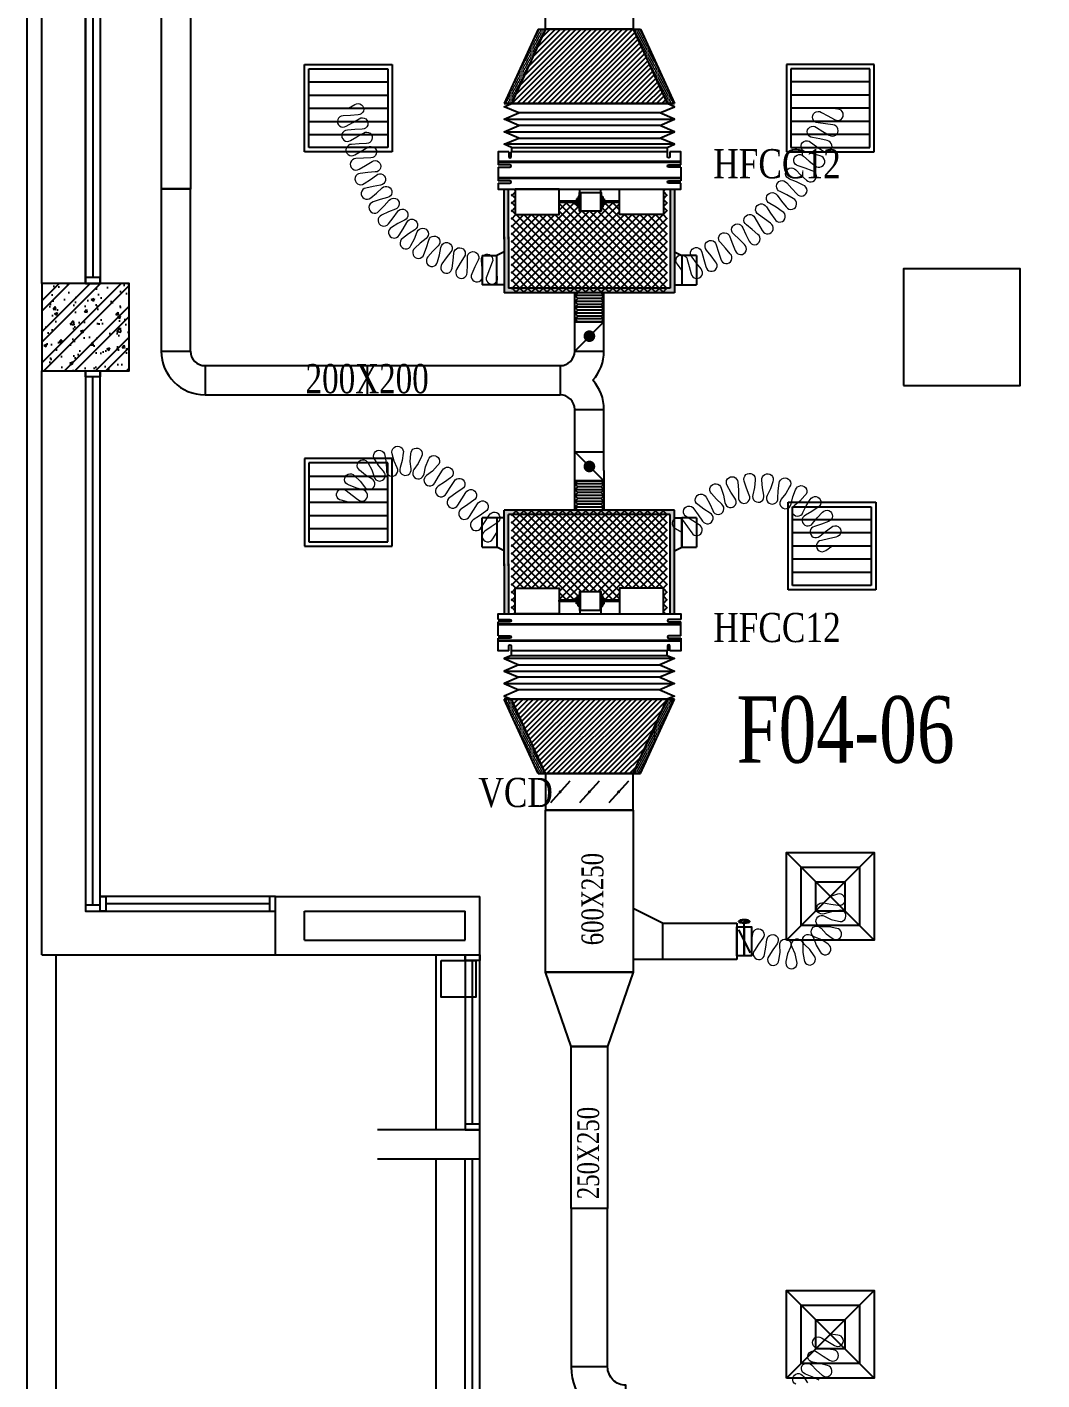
# Model space of a CAD drawing. Header units: metres. Extents: x 352651 to 1421851, y -87441 to -24441.
# Drawn here: x 635282 to 642231, y -72072 to -62804 of the extents above; entities that cross this region are included whole.
import ezdxf
from ezdxf.enums import TextEntityAlignment as Align

# ---------------------------------------------------------------- set-up
doc = ezdxf.new("R2010")
doc.units = ezdxf.units.M
doc.header["$LTSCALE"] = 300
doc.header["$MEASUREMENT"] = 0
for name, color, linetype in [('bat noi mem', 4, 'CONTINUOUS'), ('CUA', 8, 'CONTINUOUS'), ('CUAGIO', 2, 'CONTINUOUS'), ('KT', 1, 'CONTINUOUS'), ('NOITHAT', 145, 'CONTINUOUS'), ('THAY', 9, 'CONTINUOUS'), ('thiet bi', 11, 'CONTINUOUS'), ('TUONG', 7, 'CONTINUOUS'), ('vach', 6, 'CONTINUOUS')]:
    doc.layers.add(name, color=color, linetype=linetype)
doc.layers.add('noi mem', color=5, linetype='BATTING', lineweight=0)
doc.styles.add('PHU', font='vntimeh.shx', dxfattribs={"width": 0.8})
doc.styles.add('ROMANS', font='romans.shx', dxfattribs={"width": 0.75, "bigfont": 'romancvn.shx'})
doc.linetypes.add('BATTING', pattern='A,0.0001,-0.1,[134,ltypeshp.shx,S=0.1,R=0,X=-0.1,Y=0],-0.2,[134,ltypeshp.shx,S=0.1,R=180,X=0.1,Y=0],-0.1', length=0.4001)
pattern_1 = [(0, (177945.589, 217866.523), (6.25, -12.5), [0, -12.5])]
pattern_2 = [(0, (177945.589, -348603.133), (6.25, 12.5), [0, -12.5])]

# ---------------------------------------------------------------- blocks, each defined once
blk = doc.blocks.new('cot1')
at = {"layer": 'vach'}
blk.add_lwpolyline([(-400, -400), (400, -400), (400, 400), (-400, 400)], close=True, dxfattribs=at)
blk = doc.blocks.new('SAG')
at = {"layer": 'CUAGIO'}
for p, q in [((-300, 300), (-300, -300)), ((300, 300), (-300, 300)), ((300, -300), (300, 300)), ((-300, -300), (300, -300))]:
    blk.add_line(p, q, dxfattribs=at)
at = {"layer": 'CUAGIO', "color": 8}
for p, q in [((-270, 270), (-270, -270)), ((270, 270), (-270, 270)), ((-180, -270), (-180, 270)), ((-90, -270), (-90, 270)), ((0, -270), (0, 270)), ((90, -270), (90, 270)), ((180, -270), (180, 270)), ((270, -270), (270, 270)), ((-270, -270), (270, -270))]:
    blk.add_line(p, q, dxfattribs=at)
blk = doc.blocks.new('SAD')
at = {"layer": 'CUAGIO', "color": 8}
for p, q in [((-300, -300), (300, 300)), ((300, -300), (-300, 300))]:
    blk.add_line(p, q, dxfattribs=at)
at = {"layer": 'CUAGIO'}
blk.add_lwpolyline([(300, -300), (300, 300), (-300, 300), (-300, -300)], close=True, dxfattribs=at)
at = {"layer": 'CUAGIO', "color": 8}
for points in [[(200, -200), (200, 200), (-200, 200), (-200, -200)], [(100, -100), (100, 100), (-100, 100), (-100, -100)]]:
    blk.add_lwpolyline(points, close=True, dxfattribs=at)
blk = doc.blocks.new('1-van gio D200')
at = {"layer": 'CUAGIO'}
h = blk.add_hatch(dxfattribs=at)
h.set_pattern_fill('ANSI31', color=256, scale=100, style=0)
edge = h.paths.add_edge_path()
edge.add_ellipse((486127, -58494), major_axis=(-38.1, 0), ratio=0.310482, start_angle=0, end_angle=360, ccw=False)
for p, q in [((486167, -58437.3), (486087.1, -58277.5)), ((486127, -58257.4), (486127, -58494))]:
    blk.add_line(p, q, dxfattribs=at)
at = {"layer": 'CUAGIO', "const_width": 3}
for points in [[(486127, -58457.4), (486177, -58457.4), (486177, -58257.4), (486077, -58257.4), (486077, -58457.4), (486127, -58457.4)], [(486167, -58437.3), (486087.1, -58277.5)], [(486127, -58257.4), (486127, -58494)]]:
    blk.add_lwpolyline(points, dxfattribs=at)
at = {"layer": 'CUAGIO'}
blk.add_lwpolyline([(486177, -58457.4), (486077, -58457.4), (486077, -58257.4), (486177, -58257.4)], close=True, dxfattribs=at)
at = {"layer": 'CUAGIO', "const_width": 5.35}
blk.add_lwpolyline([(486130.7, -58357.4, -1), (486123.3, -58357.4, -1)], format="xyb", close=True, dxfattribs=at)
at = {"layer": 'CUAGIO', "extrusion": (0, 0, -1)}
blk.add_ellipse((486127, -58494), major_axis=(-38.1, 0), ratio=0.310482, start_param=-1.570796, end_param=4.712389, dxfattribs=at)
blk = doc.blocks.new('bac noi mem')
at = {"layer": 'bat noi mem'}
for p, q in [((493886.7, -64673), (493866.7, -64693)), ((494066.7, -64693), (493866.7, -64693)), ((493866.7, -64693), (493886.7, -64713)), ((494046.7, -64673), (493886.7, -64673)), ((494046.7, -64673), (494066.7, -64693)), ((494066.7, -64693), (494046.7, -64713)), ((493886.7, -64713), (493866.7, -64733)), ((494066.7, -64733), (493866.7, -64733)), ((493866.7, -64733), (493886.7, -64753)), ((493886.7, -64753), (493866.7, -64773)), ((494066.7, -64773), (493866.7, -64773)), ((493866.7, -64773), (493886.7, -64793)), ((494046.7, -64713), (493886.7, -64713)), ((494046.7, -64753), (493886.7, -64753)), ((494046.7, -64713), (494066.7, -64733)), ((494066.7, -64733), (494046.7, -64753)), ((494046.7, -64753), (494066.7, -64773)), ((494066.7, -64773), (494046.7, -64793)), ((493886.7, -64793), (493866.7, -64813)), ((494066.7, -64813), (493866.7, -64813)), ((493866.7, -64813), (493886.7, -64833)), ((493886.7, -64833), (493866.7, -64853)), ((494066.7, -64853), (493866.7, -64853)), ((493866.7, -64853), (493886.7, -64873)), ((494046.7, -64793), (493886.7, -64793)), ((494046.7, -64833), (493886.7, -64833)), ((494046.7, -64873), (493886.7, -64873)), ((494046.7, -64793), (494066.7, -64813)), ((494066.7, -64813), (494046.7, -64833)), ((494046.7, -64833), (494066.7, -64853)), ((494066.7, -64853), (494046.7, -64873))]:
    blk.add_line(p, q, dxfattribs=at)

msp = doc.modelspace()

# ---------------------------------------------------------------- hatches: boundary and pattern name
at = {"layer": 'CUAGIO'}
h = msp.add_hatch(dxfattribs=at)
h.set_pattern_fill('DOTS', color=256, scale=200, style=0)
h.set_pattern_definition(pattern_2)
h.paths.add_polyline_path([(638598.6, -63328), (638548.6, -63328), (638782.1, -62818), (638832.1, -62818)])
h = msp.add_hatch(dxfattribs=at)
h.set_pattern_fill('ANSI31', color=256, scale=200, style=0)
h.set_pattern_definition([(45, (-181458.12, -89731.382), (-17.6776695, 17.6776695), [])])
h.paths.add_polyline_path([(639432.1, -62818), (638832.1, -62818), (638598.6, -63328), (639665.6, -63328)])
h = msp.add_hatch(dxfattribs=at)
h.set_pattern_fill('DOTS', color=256, scale=200, style=0)
h.set_pattern_definition(pattern_2)
h.paths.add_polyline_path([(639432.1, -62818), (639482, -62818), (639715.5, -63328), (639665.6, -63328)])
h = msp.add_hatch(dxfattribs=at)
h.set_pattern_fill('DOTS', color=256, scale=200, style=0)
h.set_pattern_definition([(0, (-195808.205, -124687.96), (6.25, 12.5), [0, -12.5])])
h.paths.add_polyline_path([(639715.6, -63913.5), (639685.6, -63913.5), (639685.6, -64593.5), (638578.6, -64593.5), (638578.6, -64240.8), (638578.6, -63913.5), (638548.6, -63913.5), (638548.6, -64255.8), (638548.6, -64623.5), (639715.6, -64623.5)])
at = {"layer": 'CUAGIO', "ltscale": 1.5}
h = msp.add_hatch(dxfattribs=at)
h.set_pattern_fill('ANSI37', color=9, scale=300, angle=360, style=0)
h.set_pattern_definition([(45, (171753.63, -17763.867), (-26.5165043, 26.5165043), []), (135, (171753.63, -17763.867), (-26.5165043, -26.5165043), [])])
h.paths.add_polyline_path([(639665.6, -64623.5), (639665.6, -63913.5), (639639.5, -63913.5), (639639.5, -64088.5), (639339.5, -64088.5), (639339.5, -64005.5), (639234.2, -64005.5), (639234.2, -64021.2), (639223.7, -64021.2), (639223.7, -64037), (639213.8, -64037), (639213.8, -64061.9, -1), (639207.3, -64064), (639071.2, -64064, -1), (639064.7, -64061.9), (639064.7, -64037), (639054.8, -64037), (639054.8, -64021.2), (639044.3, -64021.2), (639044.3, -64005.5), (638924.6, -64005.5), (638924.6, -64088.5), (638624.6, -64088.5), (638624.6, -63913.5), (638598.6, -63913.5), (638598.6, -64255.8), (638598.6, -64623.5)])
at = {"layer": 'CUAGIO'}
h = msp.add_hatch(dxfattribs=at)
h.set_pattern_fill('DOTS', color=256, scale=200, style=0)
h.set_pattern_definition([(0, (-195808.205, -6048.65), (6.25, -12.5), [0, -12.5])])
h.paths.add_polyline_path([(639715.6, -66823.1), (639685.6, -66823.1), (639685.6, -66143.1), (638578.6, -66143.1), (638578.6, -66495.8), (638578.6, -66823.1), (638548.6, -66823.1), (638548.6, -66480.8), (638548.6, -66113.1), (639715.6, -66113.1)])
at = {"layer": 'CUAGIO', "ltscale": 1.5}
h = msp.add_hatch(dxfattribs=at)
h.set_pattern_fill('ANSI37', color=9, scale=300, angle=360, style=0)
h.set_pattern_definition([(315, (171753.63, -112972.743), (-26.5165043, -26.5165043), []), (225, (171753.63, -112972.743), (-26.5165043, 26.5165043), [])])
h.paths.add_polyline_path([(639665.6, -66113.1), (639665.6, -66823.1), (639639.5, -66823.1), (639639.5, -66648.1), (639339.5, -66648.1), (639339.5, -66731.1), (639234.2, -66731.1), (639234.2, -66715.4), (639223.7, -66715.4), (639223.7, -66699.6), (639213.8, -66699.6), (639213.8, -66674.7, 1), (639207.3, -66672.6), (639071.2, -66672.6, 1), (639064.7, -66674.7), (639064.7, -66699.6), (639054.8, -66699.6), (639054.8, -66715.4), (639044.3, -66715.4), (639044.3, -66731.1), (638924.6, -66731.1), (638924.6, -66648.1), (638624.6, -66648.1), (638624.6, -66823.1), (638598.6, -66823.1), (638598.6, -66480.8), (638598.6, -66113.1)])
at = {"layer": 'CUAGIO'}
h = msp.add_hatch(dxfattribs=at)
h.set_pattern_fill('DOTS', color=256, scale=200, style=0)
h.set_pattern_definition(pattern_1)
h.paths.add_polyline_path([(638598.6, -67408.6), (638548.6, -67408.6), (638782.1, -67918.6), (638832.1, -67918.6)])
h = msp.add_hatch(dxfattribs=at)
h.set_pattern_fill('ANSI31', color=256, scale=200, style=0)
h.set_pattern_definition([(45, (-181458.12, -88621.382), (-17.6776695, 17.6776695), [])])
h.paths.add_polyline_path([(639432.1, -67918.6), (638832.1, -67918.6), (638598.6, -67408.6), (639665.6, -67408.6)])
h = msp.add_hatch(dxfattribs=at)
h.set_pattern_fill('DOTS', color=256, scale=200, style=0)
h.set_pattern_definition(pattern_1)
h.paths.add_polyline_path([(639432.1, -67918.6), (639482, -67918.6), (639715.5, -67408.6), (639665.6, -67408.6)])
at = {"layer": 'NOITHAT', "linetype": 'Continuous'}
h = msp.add_hatch(dxfattribs=at)
h.set_pattern_fill('ANSI32,_O', color=256, scale=400)
h.set_pattern_definition([(45, (265784.75, -377850.56), (-106.066017, 106.066017), []), (45, (265855.46, -377850.56), (-106.066017, 106.066017), [])])
h.paths.add_polyline_path([(635682.1, -64959.6), (635682.1, -64559.6), (635382.1, -64559.6), (635382.1, -64959.6)])
h.paths.add_polyline_path([(635982.1, -64959.6), (635982.1, -64559.6), (635682.1, -64559.6), (635682.1, -64959.6)])
h.paths.add_polyline_path([(635682.1, -64959.6), (635682.1, -65159.6), (635982.1, -65159.6), (635982.1, -64959.6)])
h.paths.add_polyline_path([(635682.1, -65159.6), (635682.1, -64959.6), (635382.1, -64959.6), (635382.1, -65159.6)])
h = msp.add_hatch(dxfattribs=at)
h.set_pattern_fill('AR-CONC,_O', color=256, scale=30)
h.set_pattern_definition([(50, (265784.75, -377850.56), (215.178055, -18.82564), [22.5, -247.5]), (355, (265784.75, -377850.56), (-41.6254, 225.65764), [18, -198]), (100.4514, (265802.68, -377852.12), (173.552815, 206.83186), [19.12206, -210.34263]), (46.1842, (265784.75, -377790.56), (320.17231, -49.6557), [33.75, -371.25]), (96.6356, (265811.43, -377794.7), (280.39881, 292.23536), [28.68309, -315.5139]), (351.1842, (265784.75, -377790.56), (280.39858, 292.23558), [27, -297]), (21, (265814.75, -377805.56), (179.072116, -120.78567), [22.5, -247.5]), (326, (265814.75, -377805.56), (72.9946, 217.54501), [18, -198]), (71.4514, (265829.68, -377815.62), (252.06679, 96.75915), [19.12206, -210.34263]), (37.5, (265784.75, -377850.556), (3.647957, 99.868156), [0, -195.6, 0, -201, 0, -198.75]), (7.5, (265784.75, -377850.56), (78.920861, 118.323514), [0, -114.6, 0, -191.1, 0, -75.75]), (327.5, (265717.85, -377850.556), (160.146731, -6.766462), [0, -75, 0, -234, 0, -310.5]), (317.5, (265687.85, -377850.56), (174.95585, 30.031495), [0, -97.5, 0, -155.4, 0, -220.5])])
h.paths.add_polyline_path([(635682.1, -64959.6), (635682.1, -64559.6), (635382.1, -64559.6), (635382.1, -64959.6)])
h.paths.add_polyline_path([(635982.1, -64959.6), (635982.1, -64559.6), (635682.1, -64559.6), (635682.1, -64959.6)])
h.paths.add_polyline_path([(635682.1, -64959.6), (635682.1, -65159.6), (635982.1, -65159.6), (635982.1, -64959.6)])
h.paths.add_polyline_path([(635682.1, -65159.6), (635682.1, -64959.6), (635382.1, -64959.6), (635382.1, -65159.6)])

# ---------------------------------------------------------------- linework, layer by layer
at = {"layer": 'bat noi mem'}
for p, q in [((638598.6, -63328), (639665.6, -63328)), ((639665.6, -63328), (638598.6, -63328)), ((639615.6, -63392.3), (638648.6, -63392.3)), ((638548.6, -63435.1), (639715.6, -63435.1)), ((639615.6, -63478), (638648.6, -63478)), ((638548.6, -63520.9), (639715.6, -63520.9)), ((638648.6, -63563.7), (639615.6, -63563.7)), ((639715.6, -63606.6), (638548.6, -63606.6)), ((639715.6, -67130), (638548.6, -67130)), ((638648.6, -67172.9), (639615.6, -67172.9)), ((638548.6, -67215.8), (639715.6, -67215.8)), ((639615.6, -67258.6), (638648.6, -67258.6)), ((638548.6, -67301.5), (639715.6, -67301.5)), ((639615.6, -67344.3), (638648.6, -67344.3)), ((638598.6, -67408.6), (639665.6, -67408.6)), ((639665.6, -67408.6), (638598.6, -67408.6))]:
    msp.add_line(p, q, dxfattribs=at)
for points in [[(638598.6, -63628), (638548.6, -63606.6), (638648.6, -63563.7), (638548.6, -63520.9), (638648.6, -63478), (638548.6, -63435.1), (638648.6, -63392.3), (638548.6, -63349.4), (638598.6, -63328)], [(639665.6, -63628), (639715.6, -63606.6), (639615.6, -63563.7), (639715.6, -63520.9), (639615.6, -63478), (639715.6, -63435.1), (639615.6, -63392.3), (639715.6, -63349.4), (639665.6, -63328)], [(638598.6, -67108.6), (638548.6, -67130), (638648.6, -67172.9), (638548.6, -67215.8), (638648.6, -67258.6), (638548.6, -67301.5), (638648.6, -67344.3), (638548.6, -67387.2), (638598.6, -67408.6)], [(639665.6, -67108.6), (639715.6, -67130), (639615.6, -67172.9), (639715.6, -67215.8), (639615.6, -67258.6), (639715.6, -67301.5), (639615.6, -67344.3), (639715.6, -67387.2), (639665.6, -67408.6)]]:
    msp.add_lwpolyline(points, dxfattribs=at)
at = {"layer": 'CUA', "linetype": 'Continuous'}
for p, q in [((635682.1, -64559.6), (635682.1, -60559.6)), ((635682.1, -60559.6), (635682.1, -64559.6)), ((635732.1, -60599.6), (635732.1, -64519.6)), ((635782.1, -60559.6), (635782.1, -64559.6)), ((635682.1, -65159.6), (635682.1, -68859.6)), ((635732.1, -68819.6), (635732.1, -65199.6)), ((635782.1, -68859.6), (635782.1, -65159.6)), ((636982.1, -68759.6), (635782.1, -68759.6)), ((635782.1, -68859.6), (636982.1, -68859.6)), ((636942.1, -68809.6), (635822.1, -68809.6)), ((638282.1, -69159.6), (638282.1, -70359.6)), ((638332.1, -70319.6), (638332.1, -69199.6)), ((638382.1, -70359.6), (638382.1, -69159.6))]:
    msp.add_line(p, q, dxfattribs=at)
for points in [[(635782.1, -64559.6), (635782.1, -64519.6), (635682.1, -64519.6), (635682.1, -64559.6)], [(635782.1, -65159.6), (635782.1, -65199.6), (635682.1, -65199.6), (635682.1, -65159.6)], [(635782.1, -68759.6), (635822.1, -68759.6), (635822.1, -68859.6), (635782.1, -68859.6)], [(636982.1, -68759.6), (636942.1, -68759.6), (636942.1, -68859.6), (636982.1, -68859.6)], [(635782.1, -68859.6), (635782.1, -68819.6), (635682.1, -68819.6), (635682.1, -68859.6)], [(638382.1, -69159.6), (638382.1, -69199.6), (638282.1, -69199.6), (638282.1, -69159.6)], [(638382.1, -70359.6), (638382.1, -70319.6), (638282.1, -70319.6), (638282.1, -70359.6)]]:
    msp.add_lwpolyline(points, close=True, dxfattribs=at)
for points in [[(657376.9, -75959.6, -0.059599), (638282.1, -73780.3), (638282.1, -70559.6)], [(657375.5, -75909.7, -0.059473), (638332.1, -73739.9), (638332.1, -70559.6)], [(657374.2, -75859.7, -0.059348), (638382.1, -73699.5), (638382.1, -70559.6)]]:
    msp.add_lwpolyline(points, format="xyb", dxfattribs=at)
at = {"layer": 'CUAGIO'}
for p, q in [((636200.6, -57759.6), (636200.6, -63914)), ((636400.6, -58303.6), (636400.6, -63913.4)), ((638782.1, -62818), (638548.6, -63328)), ((638832.1, -62818), (638598.6, -63328)), ((638782.1, -62818), (639482, -62818)), ((639432.1, -62818), (639665.6, -63328)), ((639432.1, -62818), (639482, -62818)), ((639432.1, -62818), (639482, -62818)), ((639482, -62818), (639715.5, -63328)), ((639715.5, -63328), (638548.6, -63328)), ((638548.6, -63328), (639715.5, -63328)), ((638598.6, -63328), (639665.6, -63328)), ((639665.6, -63328), (638598.6, -63328)), ((636400.6, -63912.7), (636200.6, -63912.7)), ((636400.6, -63912.7), (636200.6, -63912.7)), ((638548.6, -64255.8), (638548.6, -63913.5)), ((638578.6, -64255.8), (638578.6, -63913.5)), ((638548.6, -64240.8), (638548.6, -64623.5)), ((638578.6, -64240.8), (638578.6, -64593.5)), ((638398.9, -64369.6), (638398.9, -64569.6)), ((638498.6, -64569.6), (638498.6, -64369.6)), ((638498.6, -64569.6), (638498.6, -64369.6)), ((638498.6, -64569.6), (638498.6, -64369.6)), ((639765.6, -64369.6), (639765.6, -64569.6)), ((639865.3, -64369.6), (639865.3, -64569.6)), ((638498.6, -64569.6), (638398.9, -64569.6)), ((639765.6, -64569.6), (639865.3, -64569.6)), ((639232.1, -65024.7), (639232.1, -64623.5)), ((639232.1, -65024.3), (639232.1, -64623.5)), ((639032.1, -65023.4), (639032.1, -64823.5)), ((639032.1, -64823.5), (639232.1, -64823.5)), ((639232.1, -64823.5), (639032.1, -65023.4)), ((639232.1, -64823.5), (639032.1, -64823.5)), ((639232.1, -64823.5), (639032.1, -64823.5)), ((639032.1, -65023.4), (639232.1, -65023.4)), ((639032.1, -65023.4), (639232.1, -65023.4)), ((636500.6, -65123.4), (638932.1, -65123.4)), ((636500.6, -65123.4), (636500.6, -65323.4)), ((637610.6, -65123.4), (637610.6, -65323.4)), ((638932.1, -65123.4), (638932.1, -65323.4)), ((636500.6, -65323.4), (638932.1, -65323.4)), ((639032.1, -65423.4), (639232.1, -65423.4)), ((639232.1, -65841.6), (639232.1, -65422.8)), ((639032.1, -65799), (639032.1, -65713.1)), ((639032.1, -65713.1), (639232.1, -65713.1)), ((639232.1, -65913.1), (639032.1, -65713.1)), ((639032.1, -65713.1), (639232.1, -65713.1)), ((639032.1, -65913.1), (639232.1, -65913.1)), ((639232.1, -65913.1), (639032.1, -65913.1)), ((638398.9, -66367), (638398.9, -66167)), ((638498.6, -66167), (638398.9, -66167)), ((638498.6, -66167), (638498.6, -66367)), ((638498.6, -66167), (638498.6, -66367)), ((638498.6, -66167), (638498.6, -66367)), ((638548.6, -66495.8), (638548.6, -66113.1)), ((638578.6, -66495.8), (638578.6, -66143.1)), ((639765.6, -66367), (639765.6, -66167)), ((639765.6, -66167), (639765.6, -66367)), ((639765.6, -66367), (639765.6, -66167)), ((639865.3, -66167), (639865.3, -66367)), ((639765.6, -66367), (639865.3, -66367)), ((638548.6, -66480.8), (638548.6, -66823.1)), ((638578.6, -66480.8), (638578.6, -66823.1)), ((639715.5, -67408.6), (638548.6, -67408.6)), ((638782.1, -67918.6), (638548.6, -67408.6)), ((638548.6, -67408.6), (639715.5, -67408.6)), ((638598.6, -67408.6), (639665.6, -67408.6)), ((639665.6, -67408.6), (638598.6, -67408.6)), ((638832.1, -67918.6), (638598.6, -67408.6)), ((639432.1, -67918.6), (639665.6, -67408.6)), ((639482, -67918.6), (639715.5, -67408.6)), ((638832.1, -67918.6), (638782.1, -67918.6)), ((638782.1, -67918.6), (639482, -67918.6)), ((638832.1, -67918.6), (638782.1, -67918.6)), ((639432.1, -67918.6), (639482, -67918.6)), ((639432.1, -67918.6), (639482, -67918.6)), ((638999, -67969.3), (638865.1, -68117.9)), ((639199, -67969.3), (639065.1, -68117.9)), ((639399, -67969.3), (639265.1, -68117.9)), ((639432.1, -68168.6), (638832.1, -68168.6)), ((639632.1, -68942.4), (639432.1, -68842.4)), ((639632.1, -68942.4), (640142.1, -68942.4)), ((639632.1, -68942.4), (639632.1, -69192.4)), ((640142.1, -68942.4), (640142.1, -69192.4)), ((640142.1, -69192.4), (639432.1, -69192.4)), ((639257.1, -71983.6), (639007.1, -71983.6))]:
    msp.add_line(p, q, dxfattribs=at)
at = {"layer": 'CUAGIO', "color": 2}
for p, q in [((639685.6, -63913.5), (639685.6, -64593.5)), ((639715.6, -63913.5), (639715.6, -64623.5)), ((639685.6, -64593.5), (638578.6, -64593.5)), ((639715.6, -64623.5), (638548.6, -64623.5)), ((639032.1, -64833.5), (639032.1, -64623.5)), ((639032.1, -64823.5), (639232.1, -64823.5)), ((639032.1, -66113.1), (639032.1, -65423.4)), ((639232.1, -65841.6), (639232.1, -66113.1)), ((639715.6, -66113.1), (638548.6, -66113.1)), ((639685.6, -66143.1), (638578.6, -66143.1)), ((639685.6, -66823.1), (639685.6, -66143.1)), ((639715.6, -66823.1), (639715.6, -66113.1))]:
    msp.add_line(p, q, dxfattribs=at)
at = {"layer": 'CUAGIO'}
for points in [[(638832.1, -62568), (639432.1, -62568), (639432.1, -62818), (638832.1, -62818)], [(636400.6, -63913.4), (636200.6, -63913.4), (636200.6, -65023.4), (636400.6, -65023.4)], [(638832.1, -68168.6), (639432.1, -68168.6), (639432.1, -67918.6), (638832.1, -67918.6)], [(638832.1, -68168.6), (639432.1, -68168.6), (639432.1, -69278.6), (638832.1, -69278.6)], [(640142.1, -68967.4), (640192.1, -68967.4), (640192.1, -69167.4), (640142.1, -69167.4)], [(638832.1, -69278.6), (639432.1, -69278.6), (639257.1, -69788.6), (639007.1, -69788.6)], [(639007.1, -69788.6), (639257.1, -69788.6), (639257.1, -70898.6), (639007.1, -70898.6)]]:
    msp.add_lwpolyline(points, close=True, dxfattribs=at)
for points in [[(638398.9, -64369.6), (638498.6, -64369.6)], [(638548.6, -64344.3), (638498.6, -64369.6)], [(639715.6, -64344.3), (639765.6, -64369.6)], [(639865.3, -64369.6), (639765.6, -64369.6)], [(638548.6, -64569.6), (638498.6, -64569.6)], [(639715.6, -64569.6), (639765.6, -64569.6)], [(638548.6, -66167), (638498.6, -66167)], [(639715.6, -66167), (639765.6, -66167)], [(639715.6, -66167), (639765.6, -66167)], [(639865.3, -66167), (639765.6, -66167)], [(638398.9, -66367), (638498.6, -66367)], [(638548.6, -66392.3), (638498.6, -66367)], [(639715.6, -66392.3), (639765.6, -66367)], [(639257.1, -71983.6), (639257.1, -70898.6), (639007.1, -70898.6), (639007.1, -71983.6)]]:
    msp.add_lwpolyline(points, dxfattribs=at)
for points, const_width in [([(639152.1, -64921.3, -1), (639112.1, -64921.3, -1)], 40), ([(639152.1, -65814, 1), (639112.1, -65814, 1)], 40), ([(638927.1, -68043.6, -1), (638937.1, -68043.6, -1)], 10), ([(639127.1, -68043.6, -1), (639137.1, -68043.6, -1)], 10), ([(639327.1, -68043.6, -1), (639337.1, -68043.6, -1)], 10)]:
    msp.add_lwpolyline(points, format="xyb", close=True, dxfattribs=dict(at, const_width=const_width))
at = {"layer": 'CUAGIO', "color": 8}
msp.add_lwpolyline([(638117.2, -69199.2), (638355, -69199.2), (638355, -69450.2), (638117.2, -69450.2)], close=True, dxfattribs=at)
at = {"layer": 'CUAGIO'}
msp.add_lwpolyline([(639257.1, -71983.6), (639007.1, -71983.6), (639007.1, -71983.6, 0.414214), (639382.1, -72358.6), (639382.1, -72358.6), (639382.1, -72108.6, -0.414214), (639257.1, -71983.6)], format="xyb", close=True, dxfattribs=at)
for centre, radius, start, end in [((636500.6, -65023.4), 300, 180, 270), ((636500.6, -65023.4), 100, 180, 270), ((638932.1, -65023.4), 100, 270, 0), ((638932.1, -65023.4), 300, 318.18969, 0), ((638932.1, -65423.4), 300, 0, 41.81031), ((638932.1, -65423.4), 100, 0, 90)]:
    msp.add_arc(centre, radius, start, end, dxfattribs=at)
at = {"layer": 'noi mem', "linetype": 'ByBlock', "ltscale": 1.5}
for points in [[(637482, -63359.6), (637526.4, -63333.7, -1.333333), (637548, -63405.5), (637496.7, -63408.5), (637445.4, -63411.5, 1.333333), (637467, -63483.3), (637511.5, -63457.4), (637555.9, -63431.6, -1.333333), (637577.5, -63503.4), (637526.2, -63506.4), (637474.9, -63509.4, 1.333333), (637496.5, -63581.2), (637540.9, -63555.3), (637585.4, -63529.5, -1.333333), (637607, -63601.3), (637555.7, -63604.3), (637504.4, -63607.3, 1.333333), (637526, -63679.1), (637570.4, -63653.2), (637614.8, -63627.4, -1.333333), (637636.5, -63699.2), (637585.2, -63702.2), (637533.8, -63705.1, 1.333333), (637555.5, -63776.9), (637599.9, -63751.1), (637643.8, -63724.9, -1.333333), (637666.2, -63796.5), (637615.1, -63799.9), (637563.7, -63806, 1.333333), (637589.5, -63876.4), (637632.7, -63847.9), (637673.7, -63817.4, -1.333333), (637703.1, -63886.4), (637652.7, -63894.9), (637602.3, -63906.3, 1.333333), (637635.3, -63973.7), (637675.2, -63940.8), (637712.8, -63906.2, -1.333333), (637749.3, -63971.7), (637700, -63985.4), (637651.1, -64002.1, 1.333333), (637690.9, -64065.6), (637727.2, -64028.7), (637761, -63990.4, -1.333333), (637804.1, -64051.8), (637756.6, -64070.6), (637709.6, -64092.2, 1.333333), (637755.8, -64151.2), (637788.1, -64110.8), (637817.7, -64069.2, -1.333333), (637867, -64125.7), (637821.7, -64149.3), (637777.2, -64175.8, 1.333333), (637829.4, -64229.6), (637857.2, -64186), (637882.3, -64141.5, -1.333333), (637937.2, -64192.6), (637894.6, -64220.8), (637853.2, -64251.8, 1.333333), (637910.7, -64299.9), (637933.8, -64253.7), (637954.1, -64206.8, -1.333333), (638014.1, -64251.8), (637974.7, -64284.4), (637936.7, -64319.5, 1.333333), (637998.9, -64361.3), (638017.1, -64312.9), (638032.4, -64264.2, -1.333333), (638096.7, -64302.7), (638060.9, -64339.2), (638026.8, -64378, 1.333333), (638093, -64413.2), (638106.1, -64363.1), (638116.2, -64313.1, -1.333333), (638184.2, -64344.7), (638152.4, -64384.7), (638122.5, -64426.9, 1.333333), (638192.1, -64454.9), (638199.8, -64403.8), (638204.6, -64352.9, -1.333333), (638275.6, -64377.3), (638248.1, -64420.4), (638222.8, -64465.5, 1.333333), (638294.9, -64486.1), (638297.3, -64434.4), (638296.8, -64383.4, -1.333333), (638369.9, -64400.2), (638347.1, -64445.9), (638326.6, -64493.4, 1.333333), (638400.5, -64506.4), (638397.4, -64454.7), (638392.8, -64403.5, -1.333333), (638467, -64414.4), (638448, -64462.2), (638428.9, -64509.9, 1.333333), (638503.1, -64520.8), (638498.6, -64469.6)], [(639765.6, -64469.6), (639734.9, -64428.9, -1.333333), (639802.2, -64395.8), (639815.6, -64444.9), (639829.1, -64494, 1.333333), (639896.4, -64460.9), (639865.7, -64420.3), (639835, -64379.7, -1.333333), (639902.3, -64346.6), (639915.8, -64395.7), (639929.3, -64444.8, 1.333333), (639996.6, -64411.6), (639965.9, -64371), (639934.3, -64331.4, -1.333333), (640000.8, -64296.6), (640015.3, -64345.2), (640031.8, -64393.6, 1.333333), (640097, -64356.5), (640063.8, -64317.6), (640029.5, -64280.3, -1.333333), (640093.4, -64240.9), (640111.3, -64288.2), (640131.3, -64335.3, 1.333333), (640193.6, -64293.7), (640157.7, -64257.2), (640120.8, -64222.5, -1.333333), (640181.7, -64178.6), (640203, -64224.6), (640226.3, -64270.1, 1.333333), (640285.5, -64224.1), (640247.1, -64190.3), (640207.8, -64158.3, -1.333333), (640265.3, -64110.2), (640289.9, -64154.5), (640316.3, -64198.3, 1.333333), (640372.1, -64148.1), (640331.3, -64117.2), (640289.9, -64088.1, -1.333333), (640343.8, -64035.9), (640371.5, -64078.4), (640401, -64120.1, 1.333333), (640453, -64066.1), (640410.2, -64038.2), (640366.7, -64012.1, -1.333333), (640416.8, -63956.3), (640447.4, -63996.6), (640479.9, -64036.1, 1.333333), (640527.9, -63978.5), (640483.1, -63953.7), (640437.9, -63930.9, -1.333333), (640483.8, -63871.6), (640517.3, -63909.6), (640552.5, -63946.7, 1.333333), (640596.3, -63885.8), (640549.9, -63864.3), (640503.1, -63844.7, -1.333333), (640544.7, -63782.3), (640580.8, -63817.8), (640618.6, -63852.3, 1.333333), (640657.8, -63788.4), (640610, -63770.3), (640562, -63754.1, -1.333333), (640598.9, -63688.8), (640637.5, -63721.7), (640677.7, -63753.4, 1.333333), (640712.3, -63686.8), (640663.3, -63672.2), (640614.2, -63659.5, -1.333333), (640646.4, -63591.8), (640687.2, -63621.8), (640729.5, -63650.5, 1.333333), (640759.3, -63581.6), (640709.3, -63570.5), (640659.5, -63561.4, -1.333333), (640686.7, -63491.5), (640729.6, -63518.5), (640773.9, -63544.2, 1.333333), (640798.6, -63473.3), (640748, -63465.8), (640697.5, -63459.7, -1.333333), (640720.4, -63388.3), (640765.1, -63412.7), (640809.8, -63437.1, 1.333333), (640832.7, -63365.7), (640782.1, -63359.6)], [(637482.1, -66059.6), (637433.1, -66045.9, -1.333333), (637466.7, -65978.8), (637507, -66010), (637547.2, -66041.2, 1.333333), (637581, -65974.2), (637532, -65960.4), (637483.8, -65940.9, -1.333333), (637524.5, -65877.9), (637562.1, -65913.9), (637592, -65953.8, 1.333333), (637642, -65897.9), (637599, -65872.6), (637559.1, -65839.2, -1.333333), (637617.3, -65791.8), (637642, -65837.5), (637658.2, -65884.7, 1.333333), (637722.9, -65846.9), (637689.8, -65809.6), (637662.2, -65765.5, -1.333333), (637732, -65738.3), (637741.5, -65789.4), (637742.4, -65839.3, 1.333333), (637815.7, -65823.3), (637795.6, -65777.6), (637782.8, -65727.2, -1.333333), (637857.7, -65722.7), (637851, -65774.3), (637836.5, -65822.1, 1.333333), (637911.1, -65829.3), (637906.1, -65779.7), (637909.5, -65727.8, -1.333333), (637982.1, -65746.6), (637959.8, -65793.6), (637931.3, -65834.6, 1.333333), (638000.1, -65864.5), (638010.6, -65815.7), (638029.8, -65767.3, -1.333333), (638093.1, -65807.6), (638057.4, -65845.4), (638017.7, -65875.9, 1.333333), (638074.2, -65925.3), (638099.1, -65881.9), (638126.8, -65839.2, -1.333333), (638180.8, -65891.2), (638139.1, -65920.5), (638097.3, -65949.7, 1.333333), (638151.3, -66001.7), (638179, -65959), (638206.7, -65916.2, -1.333333), (638260.7, -65968.3), (638218.9, -65997.5), (638177.2, -66026.7, 1.333333), (638231.2, -66078.8), (638258.9, -66036), (638286.6, -65993.2, -1.333333), (638340.6, -66045.3), (638298.8, -66074.5), (638257.1, -66103.7, 1.333333), (638311.1, -66155.8), (638338.8, -66113), (638366.5, -66070.2, -1.333333), (638420.4, -66122.3), (638378.7, -66151.5), (638337, -66180.7, 1.333333), (638391, -66232.8), (638418.7, -66190), (638446.3, -66147.3, -1.333333), (638500.3, -66199.3), (638458.6, -66228.5), (638416.9, -66257.8, 1.333333), (638470.9, -66309.8), (638498.6, -66267)], [(639765.6, -66267), (639722.1, -66240.3, -1.333333), (639773.2, -66185.4), (639803, -66226.8), (639832.8, -66268.2, 1.333333), (639883.9, -66213.2), (639840.4, -66186.5), (639797, -66159.8, -1.333333), (639848.1, -66104.9), (639877.9, -66146.2), (639907, -66187.7, 1.333333), (639958.7, -66133.4), (639915.8, -66106.4), (639874.8, -66074.9, -1.333333), (639931.1, -66025.4), (639957.1, -66070.1), (639977.3, -66116.2, 1.333333), (640038.6, -66072.9), (640002, -66038.4), (639968.5, -65999, -1.333333), (640034.1, -65962.5), (640050, -66011.7), (640060.1, -66061, 1.333333), (640129.1, -66031.6), (640100.6, -65990.2), (640076.2, -65944.6, -1.333333), (640147.9, -65922.7), (640153.1, -65974.1), (640152.6, -66024.4, 1.333333), (640226.3, -66010.2), (640207.1, -65963.8), (640192.9, -65914, -1.333333), (640267.6, -65907.8), (640261.9, -65959.2), (640250.8, -66008.2, 1.333333), (640325.8, -66009.9), (640316.8, -65960.4), (640313.4, -65908.8, -1.333333), (640387.8, -65918.4), (640371.3, -65967.4), (640350.2, -66013, 1.333333), (640423.1, -66030.4), (640424.8, -65980.2), (640432.3, -65929, -1.333333), (640503, -65954.1), (640476.6, -65998.5), (640446.3, -66038.6, 1.333333), (640513.9, -66071), (640526.2, -66022.3), (640544.3, -65973.8, -1.333333), (640608.1, -66013.2), (640573, -66051.1), (640534.9, -66083.9, 1.333333), (640594.2, -66129.9), (640616.4, -66084.8), (640644.3, -66041.2, -1.333333), (640698.4, -66093.2), (640656.1, -66122.8), (640611.9, -66146.9, 1.333333), (640660.2, -66204.3), (640691.5, -66164.9), (640727.9, -66128.2, -1.333333), (640769.9, -66190.3), (640722.2, -66210.4), (640674, -66224.7, 1.333333), (640709.1, -66290.9), (640748, -66259), (640789.7, -66229.6, -1.333333), (640820.1, -66298.1), (640770.3, -66309.3), (640720.5, -66320.3, 1.333333), (640750.7, -66388.9), (640792.4, -66359.6)], [(640242.1, -69067.4), (640250.3, -69016.8, -1.333333), (640319.9, -69044.9), (640290.7, -69087), (640261.6, -69129.2, 1.333333), (640331.1, -69157.3), (640339.4, -69106.7), (640347.7, -69056.1, -1.333333), (640417.2, -69084.2), (640388.1, -69126.3), (640360, -69170.1, 1.333333), (640430.3, -69196), (640437.3, -69144.5), (640435, -69094.5, -1.333333), (640508.7, -69107.9), (640488.9, -69153.9), (640478, -69205.2, 1.333333), (640553, -69204.5), (640541.3, -69153.4), (640520.6, -69107.8, -1.333333), (640594.1, -69093), (640592.7, -69143.1), (640601.6, -69194.8, 1.333333), (640671, -69166.4), (640641.2, -69123.2), (640605.1, -69088.6, -1.333333), (640667.9, -69047.6), (640685.1, -69094.6), (640712.5, -69139.4, 1.333333), (640766.5, -69087.3), (640722.8, -69058.2), (640676.5, -69039.4, -1.333333), (640719.7, -68978.1), (640753, -69015.4), (640795.1, -69046.8, 1.333333), (640826, -68978.5), (640774.6, -68967.6), (640724.6, -68967.3, -1.333333), (640742, -68894.3), (640786.8, -68916.7), (640837.5, -68930.3, 1.333333), (640840.9, -68855.4), (640789.2, -68864.3), (640740.1, -68878.9, -1.333333), (640735.1, -68804), (640785.7, -68811.9), (640836.3, -68819.8, 1.333333), (640831.3, -68745), (640782.1, -68759.6)], [(640704.4, -72073.8), (640658.2, -72050.3), (640611, -72032.2, -1.333333), (640652.6, -71969.7), (640687.6, -72006.3), (640727, -72039.8, 1.333333), (640762.3, -71973.6), (640712.5, -71959.5), (640662.7, -71950.8, -1.333333), (640691.4, -71881.5), (640732.8, -71910.6), (640776.9, -71936.8, 1.333333), (640800.4, -71865.6), (640749.4, -71860.3), (640698.4, -71855.3, -1.333333), (640721.6, -71784), (640765.8, -71809.9), (640809.9, -71835.9, 1.333333), (640833.1, -71764.6), (640782.1, -71759.6)], [(640544.7, -72102.1, -1.333333), (640597.5, -72048.8), (640624.8, -72091.4)]]:
    msp.add_lwpolyline(points, format="xyb", dxfattribs=at)
at = {"layer": 'THAY'}
for p, q in [((635282.1, -76159.6), (635282.1, -56359.6)), ((635382.1, -69159.6), (635382.1, -65159.6)), ((635382.1, -69159.6), (636982.1, -69159.6)), ((635482.1, -75959.6), (635482.1, -69159.6)), ((638082.1, -70359.6), (638082.1, -69159.6))]:
    msp.add_line(p, q, dxfattribs=at)
at = {"layer": 'THAY', "linetype": 'Continuous'}
msp.add_line((635382.1, -64559.6), (635382.1, -60559.6), dxfattribs=at)
at = {"layer": 'THAY'}
msp.add_lwpolyline([(657382.1, -76159.6, -0.0601), (638082.1, -73941.6), (638082.1, -70559.6)], format="xyb", dxfattribs=at)
at = {"layer": 'thiet bi'}
for p, q in [((638598.6, -63628), (639665.6, -63628)), ((638598.6, -63628), (638598.6, -63659.5)), ((639665.6, -63628), (639665.6, -63659.5)), ((639757.6, -63725.5), (638506.6, -63725.5)), ((639757.6, -63730.5), (638506.6, -63730.5)), ((639757.6, -63836.5), (638506.6, -63836.5)), ((639757.6, -63841.5), (638506.6, -63841.5)), ((639067.9, -63935.6), (639067.9, -63913.5)), ((639071.2, -63937.9), (639071.2, -64064)), ((639207.3, -63937.9), (639207.3, -64064)), ((639210.6, -63935.6), (639210.6, -63913.5)), ((639044.3, -63996.4), (638924.6, -63996.4)), ((638924.6, -63996.4), (638924.6, -64005.5)), ((639044.3, -64005.5), (638924.6, -64005.5)), ((639054.8, -63980.8), (639044.3, -63980.8)), ((639044.3, -63980.8), (639044.3, -64021.2)), ((639054.8, -64021.2), (639044.3, -64021.2)), ((639064.7, -63965), (639054.8, -63965)), ((639054.8, -63965), (639054.8, -64037)), ((639064.7, -64037), (639054.8, -64037)), ((639213.8, -63965), (639223.7, -63965)), ((639213.8, -64037), (639223.7, -64037)), ((639223.7, -63965), (639223.7, -64037)), ((639223.7, -63980.8), (639234.2, -63980.8)), ((639223.7, -64021.2), (639234.2, -64021.2)), ((639234.2, -63980.8), (639234.2, -64021.2)), ((639339.5, -63996.4), (639234.2, -63996.4)), ((639339.5, -64005.5), (639234.2, -64005.5)), ((639044.3, -66731.1), (638924.6, -66731.1)), ((638924.6, -66740.2), (638924.6, -66731.1)), ((639044.3, -66755.8), (639044.3, -66715.4)), ((639054.8, -66715.4), (639044.3, -66715.4)), ((639054.8, -66771.6), (639054.8, -66699.6)), ((639064.7, -66699.6), (639054.8, -66699.6)), ((639071.2, -66798.7), (639071.2, -66672.6)), ((639207.3, -66798.7), (639207.3, -66672.6)), ((639213.8, -66699.6), (639223.7, -66699.6)), ((639223.7, -66771.6), (639223.7, -66699.6)), ((639223.7, -66715.4), (639234.2, -66715.4)), ((639234.2, -66755.8), (639234.2, -66715.4)), ((639339.5, -66731.1), (639234.2, -66731.1)), ((639044.3, -66740.2), (638924.6, -66740.2)), ((639054.8, -66755.8), (639044.3, -66755.8)), ((639064.7, -66771.6), (639054.8, -66771.6)), ((639067.9, -66801), (639067.9, -66823.1)), ((639210.6, -66801), (639210.6, -66823.1)), ((639213.8, -66771.6), (639223.7, -66771.6)), ((639223.7, -66755.8), (639234.2, -66755.8)), ((639339.5, -66740.2), (639234.2, -66740.2)), ((639757.6, -66895.1), (638506.6, -66895.1)), ((639757.6, -66900.1), (638506.6, -66900.1)), ((639757.6, -67006.1), (638506.6, -67006.1)), ((639757.6, -67011.1), (638506.6, -67011.1)), ((638598.6, -67108.6), (638598.6, -67077.1)), ((639665.6, -67108.6), (639665.6, -67077.1)), ((638598.6, -67108.6), (639665.6, -67108.6))]:
    msp.add_line(p, q, dxfattribs=at)
for points in [[(638580.6, -63659.5), (638506.6, -63659.5), (638506.6, -63747)], [(639667.6, -63659.5), (638596.6, -63659.5)], [(639757.6, -63747), (639757.6, -63659.5), (639683.6, -63659.5)], [(638506.6, -63763), (638506.6, -63858)], [(639757.6, -63763), (639757.6, -63858)], [(638506.6, -63874), (638506.6, -63913.5), (639757.6, -63913.5), (639757.6, -63874)], [(638506.6, -66862.6), (638506.6, -66823.1), (639757.6, -66823.1), (639757.6, -66862.6)], [(638506.6, -66973.6), (638506.6, -66878.6)], [(639757.6, -66973.6), (639757.6, -66878.6)], [(638580.6, -67077.1), (638506.6, -67077.1), (638506.6, -66989.6)], [(639757.6, -66989.6), (639757.6, -67077.1), (639683.6, -67077.1)], [(639667.6, -67077.1), (638596.6, -67077.1)]]:
    msp.add_lwpolyline(points, dxfattribs=at)
for points in [[(638580.6, -63659.5), (638580.6, -63691.5, 1), (638596.6, -63691.5), (638596.6, -63659.5)], [(639683.6, -63659.5), (639683.6, -63691.5, -1), (639667.6, -63691.5), (639667.6, -63659.5)], [(638506.6, -63763), (638588.6, -63763, 1), (638588.6, -63747), (638506.6, -63747)], [(639757.6, -63763), (639675.6, -63763, -1), (639675.6, -63747), (639757.6, -63747)], [(638506.6, -63874), (638588.6, -63874, 1), (638588.6, -63858), (638506.6, -63858)], [(639757.6, -63874), (639675.6, -63874, -1), (639675.6, -63858), (639757.6, -63858)], [(638506.6, -66862.6), (638588.6, -66862.6, -1), (638588.6, -66878.6), (638506.6, -66878.6)], [(639757.6, -66862.6), (639675.6, -66862.6, 1), (639675.6, -66878.6), (639757.6, -66878.6)], [(638506.6, -66973.6), (638588.6, -66973.6, -1), (638588.6, -66989.6), (638506.6, -66989.6)], [(639757.6, -66973.6), (639675.6, -66973.6, 1), (639675.6, -66989.6), (639757.6, -66989.6)], [(638580.6, -67077.1), (638580.6, -67045.1, -1), (638596.6, -67045.1), (638596.6, -67077.1)], [(639683.6, -67077.1), (639683.6, -67045.1, 1), (639667.6, -67045.1), (639667.6, -67077.1)]]:
    msp.add_lwpolyline(points, format="xyb", dxfattribs=at)
for points in [[(638624.6, -64088.5), (638924.6, -64088.5), (638924.6, -63913.5), (638624.6, -63913.5)], [(639213.8, -64064), (639064.7, -64064), (639064.7, -63937.9), (639213.8, -63937.9)], [(639639.5, -64088.5), (639339.5, -64088.5), (639339.5, -63913.5), (639639.5, -63913.5)], [(638624.6, -66648.1), (638924.6, -66648.1), (638924.6, -66823.1), (638624.6, -66823.1)], [(639213.8, -66672.6), (639064.7, -66672.6), (639064.7, -66798.7), (639213.8, -66798.7)], [(639639.5, -66648.1), (639339.5, -66648.1), (639339.5, -66823.1), (639639.5, -66823.1)]]:
    msp.add_lwpolyline(points, close=True, dxfattribs=at)
for centre, start, end in [((639067.9, -63939), 18.04953, 161.95047), ((639210.6, -63939), 18.04953, 161.95047), ((639067.9, -64063), 198.04953, 341.95047), ((639210.6, -64063), 198.04953, 341.95047), ((639067.9, -66673.6), 18.04953, 161.95047), ((639210.6, -66673.6), 18.04953, 161.95047), ((639067.9, -66797.6), 198.04953, 341.95047), ((639210.6, -66797.6), 198.04953, 341.95047)]:
    msp.add_arc(centre, 3.41, start, end, dxfattribs=at)
at = {"layer": 'TUONG'}
for p, q in [((636982.1, -68759.6), (638382.1, -68759.6)), ((636982.1, -69159.6), (636982.1, -68759.6)), ((638382.1, -69159.6), (638382.1, -68759.6)), ((637182.1, -68859.6), (638282.1, -68859.6)), ((637182.1, -69059.6), (637182.1, -68859.6)), ((638282.1, -69059.6), (638282.1, -68859.6)), ((637182.1, -69059.6), (638282.1, -69059.6)), ((636982.1, -69159.6), (638382.1, -69159.6)), ((638382.1, -70359.6), (637682.1, -70359.6)), ((638382.1, -70559.6), (638382.1, -70359.6)), ((638382.1, -70559.6), (637682.1, -70559.6))]:
    msp.add_line(p, q, dxfattribs=at)
at = {"layer": 'vach'}
msp.add_lwpolyline([(635382.1, -65159.6), (635982.1, -65159.6), (635982.1, -64559.6), (635382.1, -64559.6)], close=True, dxfattribs=at)

# ---------------------------------------------------------------- block references
at = {"layer": 'CUAGIO', "xscale": -1}
for p, rotation in [((637482, -63359.6), 270), ((640792.4, -66359.6), 90)]:
    msp.add_blockref('SAG', p, dxfattribs=dict(at, rotation=rotation))
at = {"layer": 'CUAGIO'}
for name, p, rotation in [('SAG', (640782.1, -63359.6), 90), ('SAG', (637482.1, -66059.6), 270), ('1-van gio D200', (1126319.1, -127424.8), 180)]:
    msp.add_blockref(name, p, dxfattribs=dict(at, rotation=rotation))
for p in [(145165.4, 49.5), (145165.4, -1240.1)]:
    msp.add_blockref('bac noi mem', p, dxfattribs=at)
at = {"layer": 'CUAGIO', "xscale": -1}
for p in [(640782.1, -68759.6), (640782.1, -71759.6)]:
    msp.add_blockref('SAD', p, dxfattribs=at)
at = {"layer": 'vach'}
msp.add_blockref('cot1', (641682.1, -64859.6), dxfattribs=at)

# ---------------------------------------------------------------- texts
at = {"layer": 'CUAGIO', "color": 2, "style": 'PHU', "width": 0.75}
msp.add_text('200x200', height=200, dxfattribs=at).set_placement((637610.6, -65312.3), align=Align.CENTER)
for s, p in [('600x250', (639227.9, -68778.1)), ('250x250', (639198.6, -70517.8))]:
    msp.add_text(s, height=150, rotation=90, dxfattribs=at).set_placement(p, align=Align.CENTER)
at = {"layer": 'CUAGIO', "color": 2, "char_height": 200, "style": 'PHU'}
for s, insert, width, attachment_point in [('hfcc12', (639980.2, -63639.7), 924.737, 1), ('hfcc12', (639980.2, -67020.3), 924.737, 7), ('VCD', (638372.4, -68152), 439.881, 7)]:
    msp.add_mtext(s, dxfattribs=dict(at, insert=insert, width=width, attachment_point=attachment_point))
at = {"layer": 'KT', "ltscale": 1.5, "insert": (640140.3, -67388), "char_height": 456.096, "width": 2517.297, "attachment_point": 1, "style": 'ROMANS'}
msp.add_mtext('{\\fTimes New Roman|b0|i0|c0|p18;F04-06}', dxfattribs=at)

doc.saveas('drawing.dxf')
